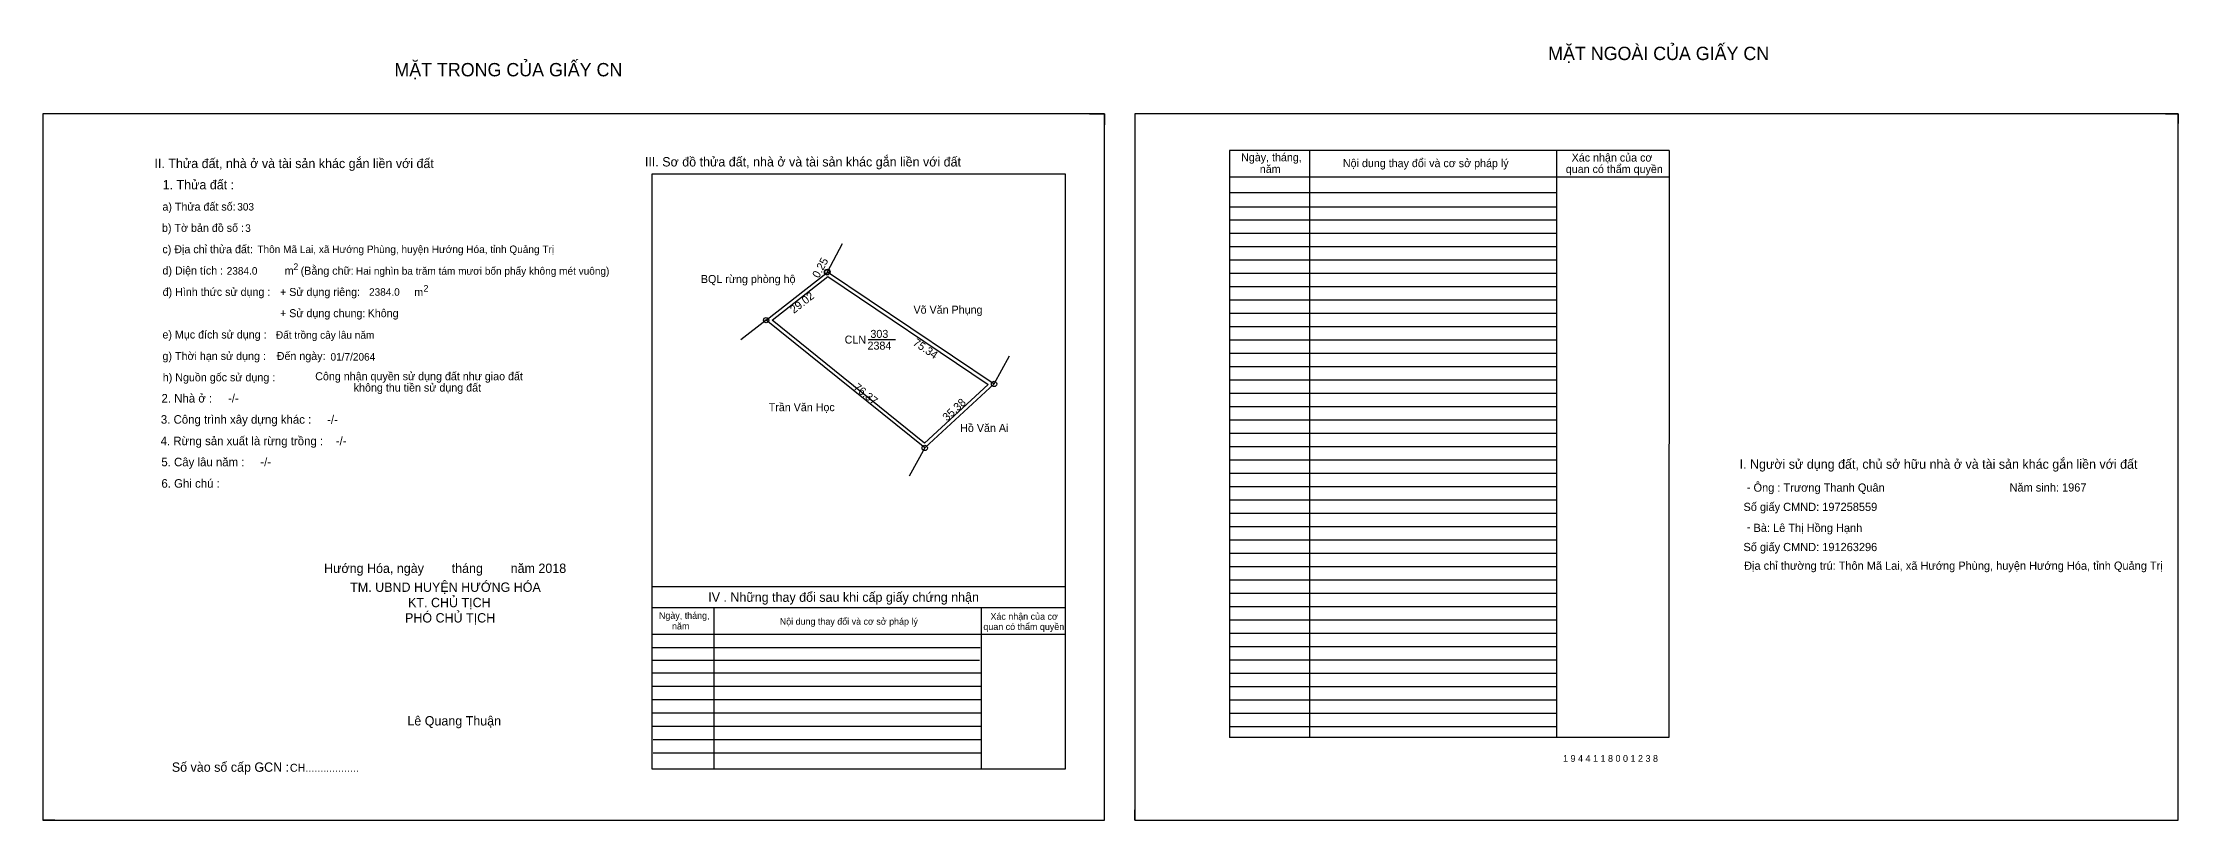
# Model space of a CAD drawing. Extents: x 534399 to 536106, y 1846191 to 1846762.
# Drawn here: x 534399 to 535200, y 1846326 to 1846617 of the extents above; entities that cross this region are included whole.
import ezdxf

# ---------------------------------------------------------------- set-up
doc = ezdxf.new("R2010")
doc.units = 0
for name, color, linetype in [('Default', 7, 'Continuous'), ('Level 10', 7, 'Continuous'), ('Level 11', 7, 'Continuous'), ('Level 13', 7, 'Continuous'), ('Level 27', 7, 'Continuous'), ('Level 49', 7, 'Continuous'), ('Level 55', 7, 'Continuous'), ('Level 6', 7, 'Continuous'), ('Level 60', 7, 'Continuous'), ('Level 7', 7, 'Continuous'), ('Level 8', 7, 'Continuous'), ('Level 9', 7, 'Continuous')]:
    doc.layers.add(name, color=color, linetype=linetype)

msp = doc.modelspace()

# ---------------------------------------------------------------- linework, layer by layer
at = {"layer": 'Level 10'}
for p, q in [((534791.74, 1846590.73), (534797.42, 1846590.73)), ((534797.42, 1846590.73), (534797.42, 1846586.53)), ((535195.14, 1846590.73), (535199.94, 1846590.73)), ((535199.94, 1846590.73), (535199.94, 1846587.03)), ((534399.34, 1846329.63), (534399.34, 1846325.73)), ((534808.82, 1846325.73), (534808.82, 1846329.63)), ((534403.94, 1846325.73), (534399.34, 1846325.73)), ((534808.82, 1846325.73), (534812.34, 1846325.73))]:
    msp.add_line(p, q, dxfattribs=at)
for points in [[(534399.34, 1846325.73), (534797.42, 1846325.73), (534797.42, 1846590.73), (534399.34, 1846590.73)], [(534808.82, 1846325.73), (535199.94, 1846325.73), (535199.94, 1846590.73), (534808.82, 1846590.73)], [(534730, 1846465.36), (534670.55, 1846513.3), (534693.38, 1846531.21), (534693.5, 1846531.43), (534756, 1846489.36)], [(534729.94, 1846467.21), (534672.8, 1846513.29), (534693.65, 1846529.64), (534753.75, 1846489.19)]]:
    msp.add_lwpolyline(points, close=True, dxfattribs=at)
at = {"layer": 'Level 11'}
for centre in [(534693.38, 1846531.21), (534693.5, 1846531.43), (534670.55, 1846513.3), (534756, 1846489.36), (534730, 1846465.36), (534730, 1846465.36)]:
    msp.add_circle(centre, 1, dxfattribs=at)
at = {"layer": 'Level 27'}
for p, q in [((534693.5, 1846531.43), (534699.19, 1846541.99)), ((534670.55, 1846513.3), (534661.11, 1846505.89)), ((534756, 1846489.36), (534761.75, 1846499.89)), ((534730, 1846465.36), (534724.22, 1846454.84))]:
    msp.add_line(p, q, dxfattribs=at)
at = {"layer": 'Level 7'}
for p, q in [((534966.82, 1846555.73), (534844.22, 1846555.73)), ((534966.82, 1846550.73), (534844.22, 1846550.73)), ((534966.82, 1846545.73), (534844.22, 1846545.73)), ((534966.82, 1846540.73), (534844.22, 1846540.73)), ((534966.82, 1846535.73), (534844.22, 1846535.73)), ((534966.82, 1846530.73), (534844.22, 1846530.73)), ((534966.82, 1846525.73), (534844.22, 1846525.73)), ((534966.82, 1846520.73), (534844.22, 1846520.73)), ((534966.82, 1846515.73), (534844.22, 1846515.73)), ((534966.82, 1846510.73), (534844.22, 1846510.73)), ((534966.82, 1846505.73), (534844.22, 1846505.73)), ((534966.82, 1846500.73), (534844.22, 1846500.73)), ((534966.82, 1846495.73), (534844.22, 1846495.73)), ((534966.82, 1846490.73), (534844.22, 1846490.73)), ((534966.82, 1846485.73), (534844.22, 1846485.73)), ((534966.82, 1846480.73), (534844.22, 1846480.73)), ((534966.82, 1846475.73), (534844.22, 1846475.73)), ((534966.82, 1846470.73), (534844.22, 1846470.73)), ((534966.82, 1846465.73), (534844.22, 1846465.73)), ((534966.82, 1846460.73), (534844.22, 1846460.73)), ((534966.82, 1846455.73), (534844.22, 1846455.73)), ((534966.82, 1846450.73), (534844.22, 1846450.73)), ((534966.82, 1846445.73), (534844.22, 1846445.73)), ((534966.82, 1846440.73), (534844.22, 1846440.73)), ((534966.82, 1846435.73), (534844.22, 1846435.73)), ((534966.82, 1846430.73), (534844.22, 1846430.73)), ((534966.82, 1846425.73), (534844.22, 1846425.73)), ((534966.82, 1846420.73), (534844.22, 1846420.73)), ((534966.82, 1846415.73), (534844.22, 1846415.73)), ((534966.82, 1846410.73), (534844.22, 1846410.73)), ((534966.82, 1846405.73), (534844.22, 1846405.73)), ((534966.82, 1846400.73), (534844.22, 1846400.73)), ((534966.82, 1846395.73), (534844.22, 1846395.73)), ((534750.8, 1846390.39), (534627.74, 1846390.39)), ((534750.58, 1846385.65), (534627.74, 1846385.65)), ((534966.82, 1846390.73), (534844.22, 1846390.73)), ((534966.82, 1846385.73), (534844.22, 1846385.73)), ((534751.22, 1846380.91), (534627.74, 1846380.91)), ((534751.22, 1846375.91), (534627.74, 1846375.91)), ((534966.82, 1846380.73), (534844.22, 1846380.73)), ((534751.22, 1846370.91), (534627.74, 1846370.91)), ((534966.82, 1846375.73), (534844.22, 1846375.73)), ((534966.82, 1846370.73), (534844.22, 1846370.73)), ((534751.22, 1846365.91), (534627.74, 1846365.91)), ((534751.22, 1846360.91), (534627.74, 1846360.91)), ((534966.82, 1846365.73), (534844.22, 1846365.73)), ((534966.82, 1846360.73), (534844.22, 1846360.73)), ((534751.22, 1846355.91), (534628.14, 1846355.91)), ((534751.22, 1846350.91), (534628.14, 1846350.91))]:
    msp.add_line(p, q, dxfattribs=at)
at = {"layer": 'Level 8'}
for p, q in [((535009.02, 1846576.97), (534844.22, 1846576.97)), ((534844.22, 1846576.97), (534844.22, 1846356.73)), ((534874.22, 1846576.97), (534874.22, 1846356.73)), ((534966.9, 1846576.87), (534966.82, 1846356.73)), ((535009.02, 1846576.97), (535008.94, 1846356.73)), ((534782.74, 1846568.03), (534627.74, 1846568.03)), ((534627.74, 1846568.03), (534627.74, 1846345.03)), ((534782.74, 1846345.03), (534782.74, 1846568.03)), ((535009.02, 1846566.97), (534844.22, 1846566.97)), ((534966.82, 1846561.09), (534844.22, 1846561.09)), ((534782.74, 1846413.23), (534627.74, 1846413.23)), ((534782.74, 1846405.37), (534627.74, 1846405.37)), ((534650.88, 1846405.37), (534650.88, 1846345.03)), ((534751.22, 1846405.37), (534751.22, 1846345.03)), ((534782.74, 1846395.37), (534627.74, 1846395.37)), ((535008.94, 1846356.73), (534844.22, 1846356.73)), ((534627.74, 1846345.03), (534782.74, 1846345.03))]:
    msp.add_line(p, q, dxfattribs=at)
at = {"layer": 'Level 9'}
msp.add_line((534708.81, 1846506), (534719.03, 1846506), dxfattribs=at)

# ---------------------------------------------------------------- texts
at = {"layer": 'Default'}
for s, p in [('e) Mục đích sử dụng :', (534444.23, 1846506.4)), ('g) Thời hạn sử dụng :', (534444.25, 1846498.36)), ('Đến ngày:', (534487.08, 1846498.36)), ('h) Nguồn gốc sử dụng :', (534444.35, 1846490.36)), ('Công nhận quyền sử dụng đất như giao đất', (534501.5, 1846490.76)), ('không thu tiền sử dụng đất', (534515.93, 1846486.51))]:
    msp.add_text(s, height=3, dxfattribs=at).set_placement(p)
at = {"layer": 'Level 13'}
for s, p in [('CLN', (534699.98, 1846504.5)), ('2384', (534708.56, 1846502.24)), ('303', (534709.64, 1846506.64))]:
    msp.add_text(s, height=3, dxfattribs=at).set_placement(p)
at = {"layer": 'Level 49'}
for s, rotation, p in [('0.25', 61.38954, (534690.25, 1846528.81)), ('29.02', 38.11397, (534680.95, 1846515.62)), ('75.34', 326.05471, (534725.29, 1846504.17)), ('76.37', 321.11758, (534703.04, 1846487.63)), ('35.38', 42.70939, (534738.34, 1846475.24))]:
    msp.add_text(s, height=3, rotation=rotation, dxfattribs=at).set_placement(p)
at = {"layer": 'Level 55'}
for s, height, p in [('5', 0.8, (534693.12, 1846531.21)), ('302', 0.22, (534693.26, 1846531.21)), ('302', 0.22, (534693.26, 1846531.21)), ('0', 0.22, (534693.3, 1846530.99)), ('0', 0.22, (534693.3, 1846530.99)), ('1', 0.8, (534693.28, 1846531.43)), ('0', 0.22, (534693.42, 1846531.21)), ('0', 0.22, (534693.42, 1846531.21)), ('4', 0.8, (534670.27, 1846513.3)), ('304', 0.22, (534670.31, 1846513.08)), ('0', 0.22, (534670.47, 1846513.08)), ('0', 0.22, (534670.47, 1846513.08)), ('302', 0.22, (534755.76, 1846489.14)), ('302', 0.22, (534755.76, 1846489.14)), ('2', 0.8, (534755.73, 1846489.36)), ('0', 0.22, (534755.92, 1846489.14)), ('304', 0.22, (534729.76, 1846465.14)), ('3', 0.8, (534729.75, 1846465.36)), ('0', 0.22, (534729.92, 1846465.14))]:
    msp.add_text(s, height=height, dxfattribs=at).set_placement(p)
at = {"layer": 'Level 6'}
for s, height, p in [('303', 2.816, (534472.28, 1846554.41)), ('3', 2.82, (534475.25, 1846546.41)), ('Thôn Mã Lai, xã Hướng Phùng, huyện Hướng Hóa, tỉnh Quảng Trị', 2.82, (534479.81, 1846538.46)), ('2384.0', 2.816, (534468.32, 1846530.36)), ('Hai nghìn ba trăm tám mươi bốn phẩy không mét vuông)', 2.816, (534516.78, 1846530.34)), ('2384.0', 2.816, (534521.67, 1846522.45)), ('Đất trồng cây lâu năm', 2.82, (534486.78, 1846506.33)), ('01/7/2064', 2.82, (534507.23, 1846498.12)), ('Ông : Trương Thanh Quân', 3.08, (535040.71, 1846448.96)), ('Năm sinh: 1967', 3.08, (535136.68, 1846449.03)), ('Số giấy CMND: 197258559', 3.08, (535036.94, 1846441.73)), ('Bà: Lê Thị Hồng Hạnh', 3.08, (535040.71, 1846433.87)), ('Số giấy CMND: 191263296', 3.08, (535036.94, 1846426.68)), ('Địa chỉ thường trú: Thôn Mã Lai, xã Hướng Phùng, huyện Hướng Hóa, tỉnh Quảng Trị', 3.08, (535037.18, 1846419.68)), (' 1 9 4 4 1 1 8 0 0 1 2 3 8', 2.52, (534968.35, 1846347.66))]:
    msp.add_text(s, height=height, dxfattribs=at).set_placement(p)
at = {"layer": 'Level 60'}
for s, p in [('BQL rừng phòng hộ', (534646.08, 1846527.22)), ('Võ Văn Phụng', (534725.79, 1846515.72)), ('Trần Văn Học', (534671.52, 1846479.15)), ('Hồ Văn Ai', (534743.3, 1846471.37))]:
    msp.add_text(s, height=3, dxfattribs=at).set_placement(p)
at = {"layer": 'Level 7'}
for s, height, p in [('MẶT NGOÀI CỦA GIẤY CN', 4.9998, (534963.72, 1846610.83)), ('MẶT TRONG CỦA GIẤY CN', 4.9998, (534531.19, 1846604.73)), ('Ngày, tháng,', 3, (534848.6, 1846572.87)), ('Xác nhận của cơ', 3, (534972.52, 1846572.77)), ('II. Thửa đất, nhà ở và tài sản khác gắn liền với đất', 3.4998, (534441.23, 1846570.33)), ('III. Sơ đồ thửa đất, nhà ở và tài sản khác gắn liền với đất', 3.4998, (534625.1, 1846570.93)), ('năm', 3, (534855.61, 1846568.47)), ('Nội dung thay đổi và cơ sở pháp lý', 3, (534886.77, 1846570.67)), (' quan có thẩm quyền', 3, (534969.22, 1846568.47)), ('1. Thửa đất :', 3.4998, (534444.3, 1846562.35)), ('a) Thửa đất số:', 3, (534444.22, 1846554.37)), ('b) Tờ bản đồ số :', 3, (534444.06, 1846546.41)), ('c) Địa chỉ thửa đất:', 3, (534444.22, 1846538.4)), ('d) Diện tích :', 3, (534444.24, 1846530.41)), ('m', 3, (534490.07, 1846530.35)), ('2', 2.5, (534493.3, 1846532.06)), ('(Bằng chữ:', 3, (534496.06, 1846530.34)), ('đ) Hình thức sử dụng :', 3, (534444.3, 1846522.4)), ('+ Sử dụng riêng:', 3, (534488.31, 1846522.37)), ('m', 3, (534538.62, 1846522.32)), ('2', 2.5, (534542.09, 1846523.98)), ('+ Sử dụng chung:', 3, (534488.3, 1846514.41)), ('Không', 3, (534521.15, 1846514.41)), ('2. Nhà ở :     -/-', 3.1998, (534443.88, 1846482.4)), ('3. Công trình xây dựng khác :     -/-', 3.1998, (534443.64, 1846474.46)), ('4. Rừng sản xuất là rừng trồng :    -/-', 3.1998, (534443.55, 1846466.4)), ('5. Cây lâu năm :     -/-', 3.1998, (534443.82, 1846458.5)), ('I. Người sử dụng đất, chủ sở hữu nhà ở và tài sản khác gắn liền với đất', 3.4998, (535035.49, 1846457.56)), ('6. Ghi chú :', 3.1998, (534443.84, 1846450.46)), ('-', 3.2, (535038.17, 1846449.06)), ('-', 3.2, (535038.17, 1846434.22)), ('Hướng Hóa, ngày        tháng        năm 2018', 3.5, (534504.83, 1846418.5)), ('TM. UBND HUYỆN HƯỚNG HÓA', 3.5, (534514.61, 1846411.41)), ('KT. CHỦ TỊCH', 3.5, (534536.32, 1846405.66)), ('IV . Những thay đổi sau khi cấp giấy chứng nhận', 3.4998, (534648.84, 1846407.67)), ('PHÓ CHỦ TỊCH', 3.5, (534535.17, 1846399.91)), ('Ngày, tháng,', 2.5, (534630.36, 1846401.27)), ('năm', 2.5, (534635.26, 1846397.31)), ('Nội dung thay đổi và cơ sở pháp lý', 2.5, (534675.66, 1846399.07)), (' quan có thẩm quyền', 2.5, (534751.06, 1846397.09)), ('Xác nhận của cơ', 2.5, (534754.65, 1846400.93)), ('Lê Quang Thuận', 3.5, (534536.05, 1846361.29)), ('Số vào sổ cấp GCN :', 3.4998, (534447.75, 1846343.93)), ('CH..................', 3, (534492.01, 1846343.93))]:
    msp.add_text(s, height=height, dxfattribs=at).set_placement(p)

doc.saveas('drawing.dxf')
